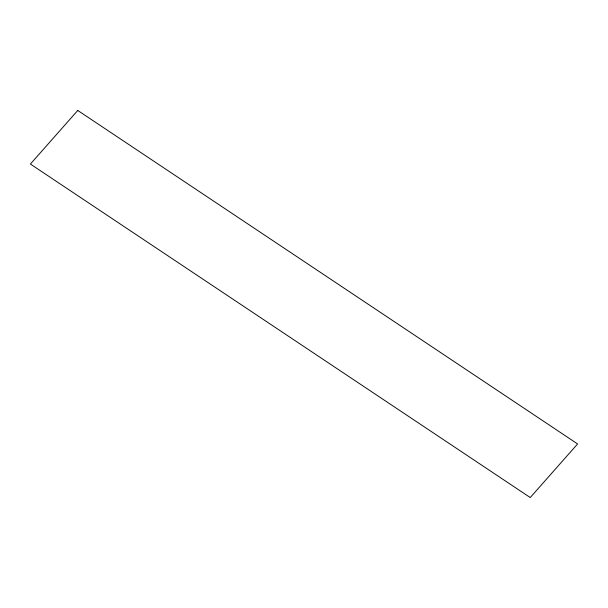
<?xml version="1.0" encoding="UTF-8"?>
<svg xmlns="http://www.w3.org/2000/svg" width="608" height="608" viewBox="0 0 608 608"><rect width="100%" height="100%" fill="white"/><g stroke="black" fill="none" stroke-linecap="round" stroke-linejoin="round"><path stroke-width="0.91" d="M77.763 110.458L30.4 164.054L530.237 497.542L577.6 443.946L77.763 110.458"/></g></svg>
